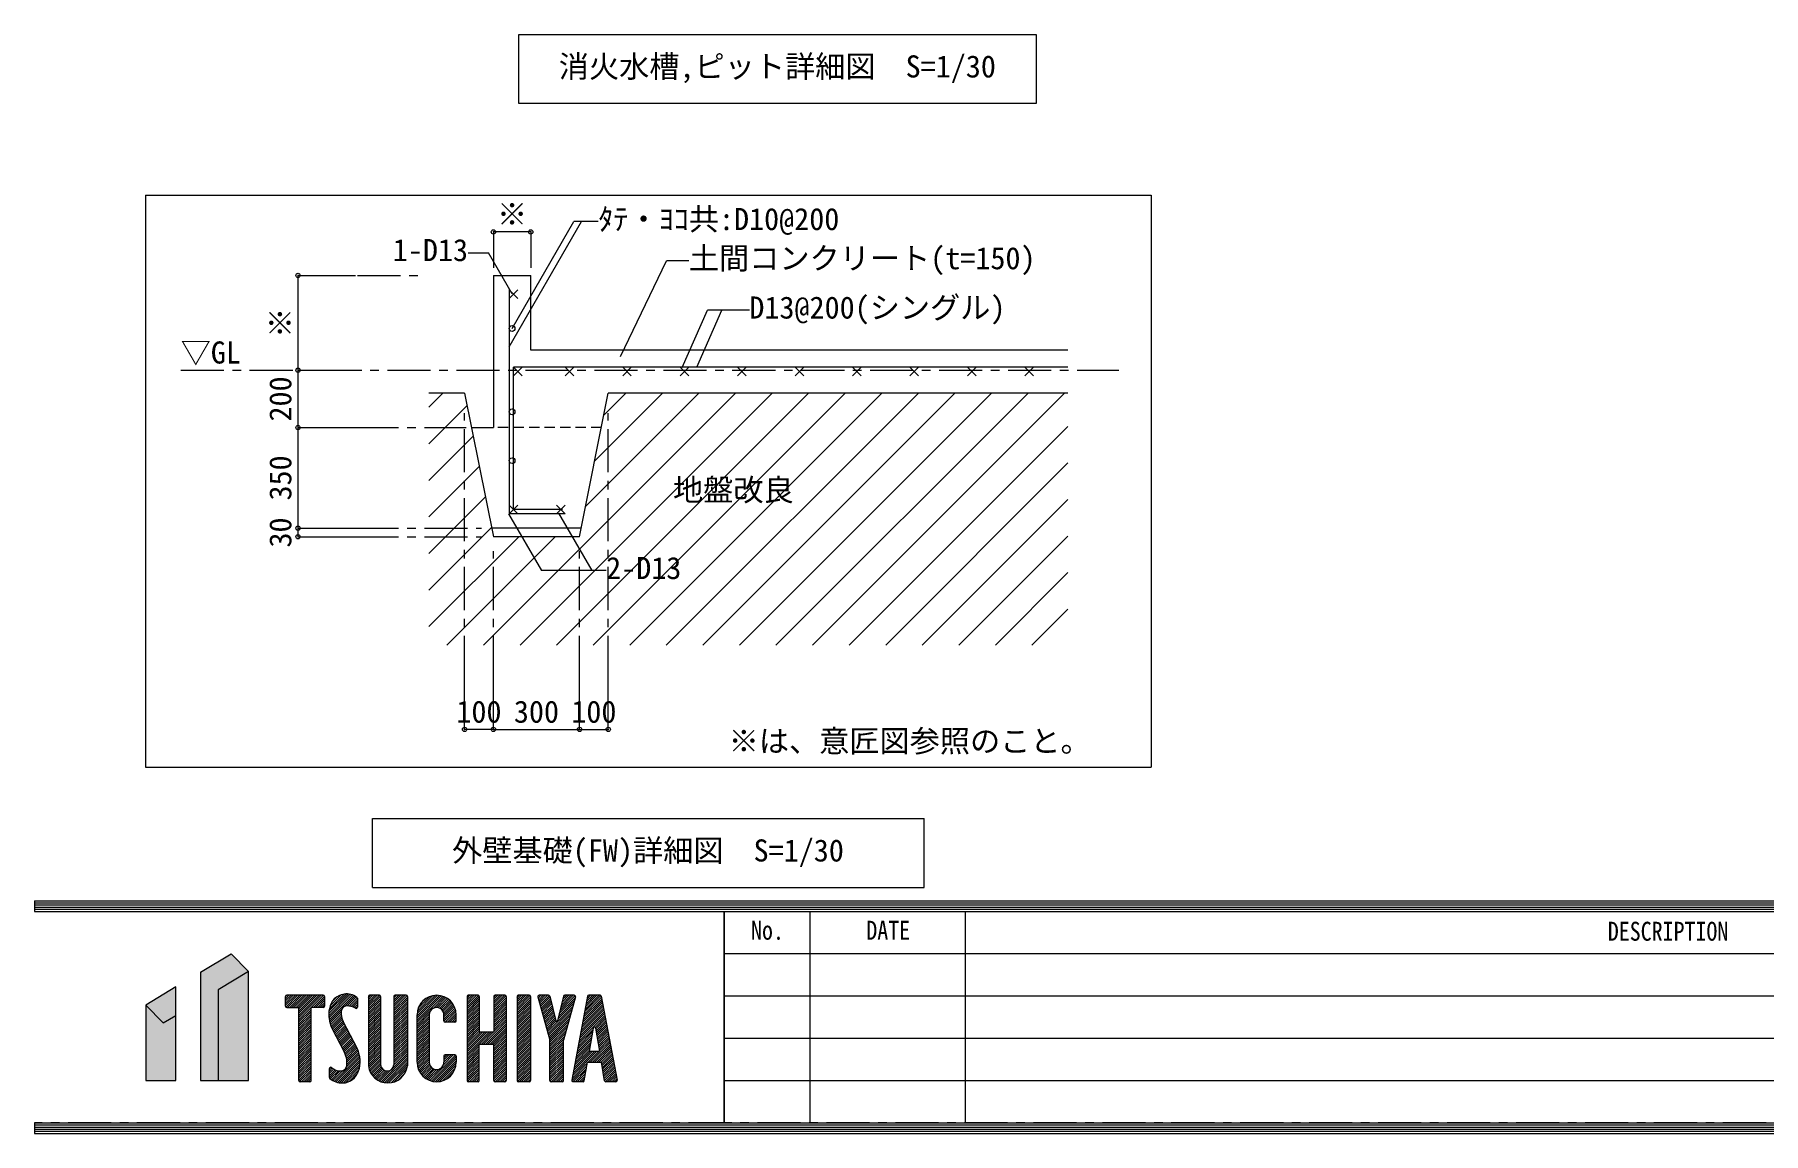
# Model space of a CAD drawing. Units: millimetres on the paper, enlarged 300 times, with parts at 1:30. Extents: x -272537 to 274500, y -185098 to 187500.
# Drawn here: x -272537 to -212363, y -185098 to -146843 of the extents above; entities that cross this region are included whole.
import ezdxf
from ezdxf.enums import TextEntityAlignment as Align

# ---------------------------------------------------------------- set-up
doc = ezdxf.new("R2010")
doc.units = ezdxf.units.MM
doc.header["$LTSCALE"] = 300
doc.header["$PDMODE"] = 32
doc.header["$PDSIZE"] = 150
doc.linetypes.add('CHAIN1', pattern=[8, 5, -1, 1, -1])
doc.linetypes.add('DASHED1', pattern=[1.8, 1.2, -0.6])
for name, color, linetype, lineweight in [('1-0_基準線', 3, 'Continuous', 13), ('1-1_躯体', 3, 'Continuous', 13), ('1-2_間仕切り', 7, 'Continuous', 9), ('1-6_文字', 2, 'Continuous', 9), ('1-7_寸法', 4, 'Continuous', 5), ('1-8_補助線', 4, 'Continuous', 5), ('1-F_', 4, 'CHAIN1', 5), ('F-0_枠', 7, 'Continuous', 9)]:
    doc.layers.add(name, color=color, linetype=linetype, lineweight=lineweight)
doc.styles.add('ＭＳ ゴシック', font='')
doc.styles.get('ＭＳ ゴシック').set_extended_font_data('MS Gothic')

msp = doc.modelspace()

# ---------------------------------------------------------------- linework, layer by layer
at = {"layer": '1-0_基準線'}
for p, q in [((-256567.6, -155226.6), (-255267.6, -155226.6)), ((-256567.6, -155226.6), (-256567.6, -160526.6)), ((-255267.6, -157826.6), (-255267.6, -155226.6)), ((-236567.6, -157826.6), (-255267.6, -157826.6)), ((-257567.6, -159326.6), (-258812.7, -159326.6)), ((-257567.6, -159326.6), (-256567.6, -164326.6)), ((-253567.6, -164326.6), (-252567.6, -159326.6)), ((-236567.6, -159326.6), (-252567.6, -159326.6)), ((-257327.6, -160526.6), (-256567.6, -160526.6)), ((-253507.6, -164026.6), (-256627.6, -164026.6)), ((-253567.6, -164326.6), (-256567.6, -164326.6))]:
    msp.add_line(p, q, dxfattribs=at)
at = {"layer": '1-0_基準線', "linetype": 'DASHED1'}
msp.add_line((-252807.6, -160526.6), (-256567.6, -160526.6), dxfattribs=at)
at = {"layer": '1-0_基準線'}
msp.add_lwpolyline([(-237677.8, -149242.9), (-255677.8, -149242.9), (-255677.8, -146842.9), (-237677.8, -146842.9)], close=True, dxfattribs=at)
at = {"layer": '1-1_躯体', "color": 7, "lineweight": 9}
for p, q in [((-256017.6, -155726.6), (-256017.6, -163526.6)), ((-255717.6, -156026.6), (-256017.6, -155726.6)), ((-256017.6, -156026.6), (-255717.6, -155726.6)), ((-255567.6, -158726.6), (-255867.6, -158426.6)), ((-255867.6, -158726.6), (-255567.6, -158426.6)), ((-255867.6, -163376.6), (-255867.6, -158426.6)), ((-236567.6, -158426.6), (-255867.6, -158426.6)), ((-254067.6, -158726.6), (-253767.6, -158426.6)), ((-253767.6, -158726.6), (-254067.6, -158426.6)), ((-252067.6, -158726.6), (-251767.6, -158426.6)), ((-251767.6, -158726.6), (-252067.6, -158426.6)), ((-250067.6, -158726.6), (-249767.6, -158426.6)), ((-249767.6, -158726.6), (-250067.6, -158426.6)), ((-248067.6, -158726.6), (-247767.6, -158426.6)), ((-247767.6, -158726.6), (-248067.6, -158426.6)), ((-246067.6, -158726.6), (-245767.6, -158426.6)), ((-245767.6, -158726.6), (-246067.6, -158426.6)), ((-244067.6, -158726.6), (-243767.6, -158426.6)), ((-243767.6, -158726.6), (-244067.6, -158426.6)), ((-242067.6, -158726.6), (-241767.6, -158426.6)), ((-241767.6, -158726.6), (-242067.6, -158426.6)), ((-240067.6, -158726.6), (-239767.6, -158426.6)), ((-239767.6, -158726.6), (-240067.6, -158426.6)), ((-238067.6, -158726.6), (-237767.6, -158426.6)), ((-237767.6, -158726.6), (-238067.6, -158426.6)), ((-255717.6, -163526.6), (-256017.6, -163226.6)), ((-256017.6, -163526.6), (-255717.6, -163226.6)), ((-254067.6, -163526.6), (-256017.6, -163526.6)), ((-254167.6, -163376.6), (-255867.6, -163376.6)), ((-254067.6, -163526.6), (-254367.6, -163226.6)), ((-254367.6, -163526.6), (-254067.6, -163226.6))]:
    msp.add_line(p, q, dxfattribs=at)
for centre in [(-255917.6, -157076.6), (-255917.6, -159976.6), (-255917.6, -161676.6)]:
    msp.add_circle(centre, 100, dxfattribs=at)
at = {"layer": '1-2_間仕切り', "color": 4, "lineweight": 5}
for p, q in [((-258321.7, -159326.6), (-258812.7, -159817.6)), ((-248139.4, -159326.6), (-256913.4, -168100.6)), ((-246866.6, -159326.6), (-255640.6, -168100.6)), ((-245593.8, -159326.6), (-254367.8, -168100.6)), ((-249412.2, -159326.6), (-253356.5, -163270.9)), ((-244321, -159326.6), (-253095, -168100.6)), ((-250685, -159326.6), (-253038.3, -161679.9)), ((-251957.8, -159326.6), (-252720.1, -160088.9)), ((-243048.2, -159326.6), (-251822.2, -168100.6)), ((-241775.4, -159326.6), (-250549.4, -168100.6)), ((-240502.6, -159326.6), (-249276.6, -168100.6)), ((-239229.9, -159326.6), (-248003.8, -168100.6)), ((-237957.1, -159326.6), (-246731, -168100.6)), ((-236684.3, -159326.6), (-245458.2, -168100.6)), ((-257481.2, -159758.9), (-258812.7, -161090.4)), ((-236567.6, -160482.8), (-244185.4, -168100.6)), ((-257269, -160819.5), (-258812.7, -162363.2)), ((-236567.6, -161755.6), (-242912.6, -168100.6)), ((-257056.9, -161880.2), (-258812.7, -163636)), ((-256844.8, -162940.8), (-258812.7, -164908.8)), ((-236567.6, -163028.4), (-241639.9, -168100.6)), ((-256632.7, -164001.5), (-258812.7, -166181.5)), ((-255685, -164326.6), (-258812.7, -167454.3)), ((-254412.2, -164326.6), (-258186.2, -168100.6)), ((-236567.6, -164301.1), (-240367.1, -168100.6)), ((-236567.6, -165573.9), (-239094.3, -168100.6)), ((-236567.6, -166846.7), (-237821.5, -168100.6))]:
    msp.add_line(p, q, dxfattribs=at)
at = {"layer": '1-7_寸法'}
for p, q in [((-255267.6, -153711.6), (-256567.6, -153711.6)), ((-256567.6, -153711.6), (-256567.6, -154965)), ((-255267.6, -153711.6), (-255267.6, -154965)), ((-263367.7, -155226.6), (-261367.7, -155226.6)), ((-263367.7, -158526.6), (-263367.7, -155226.6)), ((-263367.7, -158526.6), (-261367.7, -158526.6)), ((-263367.7, -158526.6), (-261367.7, -158526.6)), ((-263367.7, -160526.6), (-263367.7, -158526.6)), ((-263367.7, -160526.6), (-261367.7, -160526.6)), ((-263367.7, -164026.6), (-263367.7, -160526.6)), ((-263367.7, -164026.6), (-261367.7, -164026.6)), ((-263367.7, -164326.6), (-263367.7, -164026.6)), ((-263367.7, -164326.6), (-261367.7, -164326.6)), ((-257567.6, -171031.3), (-257567.6, -169278)), ((-256567.6, -171031.3), (-256567.6, -169278)), ((-253567.6, -171031.3), (-253567.6, -169278)), ((-253567.6, -171031.3), (-253567.6, -169278)), ((-252567.6, -171031.3), (-252567.6, -169278)), ((-256567.6, -171031.3), (-257567.6, -171031.3)), ((-256567.6, -171031.3), (-253567.6, -171031.3)), ((-253567.6, -171031.3), (-252567.6, -171031.3))]:
    msp.add_line(p, q, dxfattribs=at)
at = {"layer": '1-7_寸法', "color": 7}
for p in [(-256567.6, -153711.6), (-255267.6, -153711.6), (-263367.7, -155226.6), (-263367.7, -158526.6), (-263367.7, -160526.6), (-263367.7, -164026.6), (-263367.7, -164326.6), (-257567.6, -171031.3), (-253567.6, -171031.3), (-252567.6, -171031.3)]:
    msp.add_point(p, dxfattribs=at)
at = {"layer": '1-7_寸法'}
for p in [(-256567.6, -171031.3), (-253567.6, -171031.3)]:
    msp.add_point(p, dxfattribs=at)
at = {"layer": '1-8_補助線', "color": 7, "lineweight": 9}
for p, q in [((-256017.6, -157717.3), (-253499.5, -153355.9)), ((-255917.6, -157076.6), (-253769.5, -153355.9)), ((-252916.2, -153355.9), (-253769.5, -153355.9)), ((-257443.9, -154435.9), (-256739.9, -154435.9)), ((-255909.4, -155874.4), (-256739.9, -154435.9)), ((-252142.4, -158048.5), (-250537.9, -154718.9)), ((-249762.6, -154718.9), (-250537.9, -154718.9)), ((-249994.4, -158434.7), (-249116.7, -156436.5)), ((-249488.1, -158426.6), (-248613.3, -156436.5)), ((-247658.4, -156436.5), (-249116.7, -156436.5)), ((-256039.8, -163526), (-254896.7, -165505.9)), ((-254304.5, -163498.8), (-253145.7, -165505.9)), ((-252643.5, -165505.9), (-254896.7, -165505.9))]:
    msp.add_line(p, q, dxfattribs=at)
at = {"layer": '1-F_', "color": 3, "linetype": 'Continuous', "lineweight": 13}
for p, q in [((-268677.8, -152434.5), (-268677.8, -172352.3)), ((-268677.8, -172352.3), (-233677.8, -172352.3)), ((-260777.8, -176537.7), (-260777.8, -174137.7)), ((-260777.8, -174137.7), (-241577.8, -174137.7)), ((-241577.8, -176537.7), (-241577.8, -174137.7)), ((-260777.8, -176537.7), (-241577.8, -176537.7))]:
    msp.add_line(p, q, dxfattribs=at)
at = {"layer": '1-F_'}
for p, q in [((-261302, -155226.6), (-259177.6, -155226.6)), ((-267451.3, -158526.6), (-234800.1, -158526.6)), ((-257567.6, -169278), (-257567.6, -160026.6)), ((-252567.6, -169278), (-252567.6, -160026.6)), ((-261367.7, -160526.6), (-257512.6, -160526.6)), ((-261367.7, -164026.6), (-256982.5, -164026.6)), ((-261367.7, -164326.6), (-256982.5, -164326.6)), ((-256567.6, -169278), (-256567.6, -164826.6)), ((-253567.6, -169278), (-253567.6, -164826.6))]:
    msp.add_line(p, q, dxfattribs=at)
at = {"layer": '1-F_', "color": 3, "linetype": 'Continuous', "lineweight": 13}
msp.add_lwpolyline([(-268677.8, -152434.5), (-233677.8, -152434.5), (-233677.8, -172352.3)], dxfattribs=at)
at = {"layer": 'F-0_枠', "color": 3, "lineweight": 13}
for p, q in [((-272536.7, -176998.2), (-272536.7, -177366.4)), ((-272536.7, -176998.2), (-34200, -176998.2)), ((-272536.7, -177071.9), (-34200, -177071.9)), ((-272536.7, -177145.5), (-34200, -177145.5)), ((-272536.7, -177219.2), (-34200, -177219.2)), ((-272536.7, -177292.8), (-34200, -177292.8)), ((-272536.7, -177366.4), (-34200, -177366.4)), ((-272536.7, -184730.1), (-272536.7, -185098.2)), ((-272536.7, -184730.1), (-34200, -184730.1)), ((-272536.7, -184803.7), (-34200, -184803.7)), ((-272536.7, -184877.3), (-34200, -184877.3)), ((-272536.7, -184951), (-34200, -184951)), ((-272536.7, -185024.6), (-34200, -185024.6)), ((-272536.7, -185098.2), (-34200, -185098.2))]:
    msp.add_line(p, q, dxfattribs=at)
at = {"layer": 'F-0_枠'}
for p, q in [((-245536.7, -184730.1), (-245536.7, -177366.4)), ((-240136.7, -184730.1), (-240136.7, -177366.4)), ((-248536.7, -178839.2), (-134074.2, -178839.2)), ((-263802.5, -180632.7), (-263458.2, -180288.3)), ((-263802.5, -180557.7), (-263533.1, -180288.3)), ((-263802.5, -180482.8), (-263608.1, -180288.3)), ((-263802.5, -180407.8), (-263683.1, -180288.3)), ((-263802.5, -180332.8), (-263758.1, -180288.3)), ((-263792.4, -180697.6), (-263383.2, -180288.3)), ((-263732.3, -180712.5), (-263308.2, -180288.3)), ((-263657.4, -180712.5), (-263233.2, -180288.3)), ((-263582.4, -180712.5), (-263158.2, -180288.3)), ((-263507.4, -180712.5), (-263083.3, -180288.3)), ((-263432.4, -180712.5), (-263008.3, -180288.3)), ((-263357.4, -180712.5), (-262933.3, -180288.3)), ((-263336, -181065.9), (-262558.4, -180288.3)), ((-263336, -180990.9), (-262633.4, -180288.3)), ((-263336, -180915.9), (-262708.4, -180288.3)), ((-263336, -180841), (-262783.3, -180288.3)), ((-263336, -180766), (-262858.3, -180288.3)), ((-262907.6, -180712.5), (-262483.6, -180288.5)), ((-262832.6, -180712.5), (-262445.6, -180325.5)), ((-262757.6, -180712.5), (-262445.3, -180400.1)), ((-262682.6, -180712.5), (-262445.3, -180475.1)), ((-262296.1, -181000.7), (-261549.5, -180254.1)), ((-262295.8, -180925.5), (-261613.9, -180243.5)), ((-262291.6, -181071.2), (-261490.6, -180270.2)), ((-262289.6, -180844.3), (-261685.2, -180239.8)), ((-262283.1, -181137.7), (-261436.3, -180290.9)), ((-262275.7, -180755.4), (-261766.1, -180245.8)), ((-262253.6, -180658.3), (-261863.2, -180268)), ((-262187.8, -180517.5), (-262004, -180333.8)), ((-261745.6, -180675.2), (-261386.1, -180315.7)), ((-261656.5, -180661.1), (-261339.6, -180344.1)), ((-261586.2, -180665.7), (-261302, -180381.5)), ((-261522.8, -180677.3), (-261300.1, -180454.6)), ((-260918.4, -180597.7), (-260609, -180288.3)), ((-260918.4, -180522.7), (-260683.9, -180288.3)), ((-260918.4, -180447.8), (-260758.9, -180288.3)), ((-260918.4, -180372.8), (-260833.9, -180288.3)), ((-260918.4, -180672.7), (-260534.1, -180288.4)), ((-260918.4, -180747.7), (-260494.7, -180324.1)), ((-260918.4, -180822.7), (-260494.2, -180398.5)), ((-260918.4, -180897.6), (-260494.2, -180473.5)), ((-260027.7, -180681.7), (-259634.2, -180288.3)), ((-260027.7, -180606.8), (-259709.2, -180288.3)), ((-260027.7, -180531.8), (-259784.2, -180288.3)), ((-260027.7, -180456.8), (-259859.2, -180288.3)), ((-260027.7, -180381.8), (-259934.1, -180288.3)), ((-260027.7, -180756.7), (-259572.6, -180301.7)), ((-260027.7, -180831.7), (-259561.1, -180365.1)), ((-260027.7, -180906.7), (-259561.1, -180440.1)), ((-260027.7, -180981.7), (-259561.1, -180515.1)), ((-259221.8, -181000.6), (-258510.3, -180289.1)), ((-259221.8, -181075.5), (-258442.1, -180295.9)), ((-259221.8, -181150.5), (-258379.6, -180308.3)), ((-259221.8, -181225.5), (-258321.7, -180325.5)), ((-259220.4, -180924.2), (-258585.9, -180289.7)), ((-259209.5, -180838.3), (-258671.8, -180300.6)), ((-259180.8, -180734.6), (-258775.5, -180329.3)), ((-259099.5, -180578.4), (-258931.7, -180410.6)), ((-258664.7, -180743.3), (-258267.9, -180346.6)), ((-258559.3, -180713), (-258217.7, -180371.4)), ((-258489.5, -180718.2), (-258170.9, -180399.5)), ((-258433.6, -180737.2), (-258127.1, -180430.8)), ((-258387.2, -180765.8), (-258086.4, -180465)), ((-258348.9, -180802.5), (-258048.6, -180502.2)), ((-257482.8, -180611.2), (-257159.9, -180288.3)), ((-257482.8, -180536.2), (-257234.9, -180288.3)), ((-257482.8, -180461.2), (-257309.9, -180288.3)), ((-257482.8, -180386.2), (-257384.9, -180288.3)), ((-257482.8, -180686.2), (-257087.2, -180290.6)), ((-257482.8, -180761.1), (-257058.6, -180337)), ((-257482.8, -180836.1), (-257058.6, -180412)), ((-257482.8, -180911.1), (-257058.6, -180487)), ((-256549.7, -180652.8), (-256185.2, -180288.3)), ((-256549.7, -180577.8), (-256260.2, -180288.3)), ((-256549.7, -180502.8), (-256335.1, -180288.3)), ((-256549.7, -180427.9), (-256410.1, -180288.3)), ((-256549.7, -180352.9), (-256485.1, -180288.3)), ((-256549.7, -180727.8), (-256131.3, -180309.4)), ((-256549.7, -180802.7), (-256125.5, -180378.6)), ((-256549.7, -180877.7), (-256125.5, -180453.6)), ((-255743.8, -180671.7), (-255360.4, -180288.3)), ((-255743.8, -180596.7), (-255435.4, -180288.3)), ((-255743.8, -180521.7), (-255510.4, -180288.3)), ((-255743.8, -180446.7), (-255585.4, -180288.3)), ((-255743.8, -180371.8), (-255660.3, -180288.3)), ((-255743.8, -180746.7), (-255294, -180296.9)), ((-255743.8, -180821.6), (-255277.2, -180355.1)), ((-255743.8, -180896.6), (-255277.2, -180430.1)), ((-255743.8, -180971.6), (-255277.2, -180505)), ((-255020.4, -180323.2), (-254986.2, -180289)), ((-255007.5, -180385.3), (-254910.5, -180288.3)), ((-254991.1, -180443.9), (-254835.6, -180288.3)), ((-254974.7, -180502.5), (-254760.6, -180288.3)), ((-254958.4, -180561.1), (-254685.6, -180288.3)), ((-254942, -180619.7), (-254620, -180297.7)), ((-254925.6, -180678.3), (-254598, -180350.7)), ((-254909.3, -180736.9), (-254583.3, -180410.9)), ((-254892.9, -180795.5), (-254568.5, -180471.2)), ((-254297.5, -181024.9), (-253748.4, -180475.8)), ((-254273.2, -180925.6), (-253719.3, -180371.8)), ((-254249, -180826.4), (-253722.6, -180300.1)), ((-254224.7, -180727.1), (-253785.9, -180288.3)), ((-254200.4, -180627.9), (-253860.8, -180288.3)), ((-254176.1, -180528.7), (-253935.8, -180288.3)), ((-254151.9, -180429.4), (-254010.8, -180288.3)), ((-254127.6, -180330.2), (-254085.8, -180288.4)), ((-253445.7, -181147.8), (-252780.6, -180482.7)), ((-253428.3, -181055.4), (-252792.4, -180419.6)), ((-253410.9, -180963), (-252804.3, -180356.5)), ((-253393.4, -180870.6), (-252823, -180300.2)), ((-253376, -180778.3), (-252886.1, -180288.3)), ((-253358.6, -180685.9), (-252961.1, -180288.3)), ((-253341.2, -180593.5), (-253036.1, -180288.3)), ((-253323.8, -180501.1), (-253111.1, -180288.3)), ((-253306.4, -180408.7), (-253186, -180288.3)), ((-253288.1, -180315.4), (-253263.9, -180291.2)), ((-248536.7, -180311.9), (-134074.2, -180311.9)), ((-263336, -181140.9), (-262911.8, -180716.7)), ((-263336, -181215.9), (-262911.8, -180791.7)), ((-263336, -181290.8), (-262911.8, -180866.7)), ((-263336, -181365.8), (-262911.8, -180941.7)), ((-263336, -181440.8), (-262911.8, -181016.7)), ((-263336, -181515.8), (-262911.8, -181091.6)), ((-262607.7, -180712.5), (-262445.3, -180550.1)), ((-262532.7, -180712.5), (-262445.3, -180625.1)), ((-262271.1, -181200.6), (-261846.3, -180775.9)), ((-262256, -181260.6), (-261862.7, -180867.2)), ((-262238.2, -181317.7), (-261863.7, -180943.2)), ((-262217.8, -181372.3), (-261857.5, -181012)), ((-262195, -181424.5), (-261845.6, -181075.1)), ((-261465, -180694.5), (-261300.1, -180529.6)), ((-261411.9, -180716.3), (-261300.1, -180604.6)), ((-261362.8, -180742.3), (-261300.1, -180679.5)), ((-260918.4, -180972.6), (-260494.2, -180548.5)), ((-260918.4, -181047.6), (-260494.2, -180623.5)), ((-260918.4, -181122.6), (-260494.2, -180698.4)), ((-260918.4, -181197.6), (-260494.2, -180773.4)), ((-260918.4, -181272.5), (-260494.2, -180848.4)), ((-260918.4, -181347.5), (-260494.2, -180923.4)), ((-260918.4, -181422.5), (-260494.2, -180998.3)), ((-260918.4, -181497.5), (-260494.2, -181073.3)), ((-260027.7, -181056.6), (-259561.1, -180590.1)), ((-260027.7, -181131.6), (-259561.1, -180665.1)), ((-260027.7, -181206.6), (-259561.1, -180740)), ((-260027.7, -181281.6), (-259561.1, -180815)), ((-260027.7, -181356.6), (-259561.1, -180890)), ((-260027.7, -181431.5), (-259561.1, -180965)), ((-260027.7, -181506.5), (-259561.1, -181040)), ((-260027.7, -181581.5), (-259561.1, -181114.9)), ((-259221.8, -181300.5), (-258766.7, -180845.4)), ((-259221.8, -181375.5), (-258797.1, -180950.8)), ((-259221.8, -181450.4), (-258797.6, -181026.3)), ((-259221.8, -181525.4), (-258797.6, -181101.3)), ((-258318.6, -180847.2), (-258013.8, -180542.3)), ((-258297.4, -180900.9), (-257981.9, -180585.4)), ((-258288.7, -180967.2), (-257953.1, -180631.7)), ((-258288.7, -181042.2), (-257927.6, -180681.1)), ((-258288.7, -181117.1), (-257905.7, -180734.2)), ((-258287.1, -181190.5), (-257887.7, -180791.1)), ((-258243, -181221.4), (-257874.2, -180852.7)), ((-258168, -181221.4), (-257866.2, -180919.6)), ((-258093, -181221.4), (-257864.5, -180992.9)), ((-258018.1, -181221.4), (-257864.5, -181067.9)), ((-257482.8, -180986.1), (-257058.6, -180561.9)), ((-257482.8, -181061.1), (-257058.6, -180636.9)), ((-257482.8, -181136), (-257058.6, -180711.9)), ((-257482.8, -181211), (-257058.6, -180786.9)), ((-257482.8, -181286), (-257058.6, -180861.8)), ((-257482.8, -181361), (-257058.6, -180936.8)), ((-257482.8, -181436), (-257058.6, -181011.8)), ((-257482.8, -181510.9), (-257058.6, -181086.8)), ((-256549.7, -180952.7), (-256125.5, -180528.6)), ((-256549.7, -181027.7), (-256125.5, -180603.5)), ((-256549.7, -181102.7), (-256125.5, -180678.5)), ((-256549.7, -181177.6), (-256125.5, -180753.5)), ((-256549.7, -181252.6), (-256125.5, -180828.5)), ((-256549.7, -181327.6), (-256125.5, -180903.5)), ((-256549.7, -181402.6), (-256125.5, -180978.4)), ((-256549.7, -181477.6), (-256125.5, -181053.4)), ((-255743.8, -181046.6), (-255277.2, -180580)), ((-255743.8, -181121.6), (-255277.2, -180655)), ((-255743.8, -181196.5), (-255277.2, -180730)), ((-255743.8, -181271.5), (-255277.2, -180805)), ((-255743.8, -181346.5), (-255277.2, -180879.9)), ((-255743.8, -181421.5), (-255277.2, -180954.9)), ((-255743.8, -181496.5), (-255277.2, -181029.9)), ((-255743.8, -181571.4), (-255277.2, -181104.9)), ((-254876.5, -180854.1), (-254553.8, -180531.4)), ((-254860.1, -180912.7), (-254539.1, -180591.7)), ((-254843.8, -180971.3), (-254524.3, -180651.9)), ((-254827.4, -181029.9), (-254509.6, -180712.1)), ((-254811, -181088.5), (-254494.9, -180772.4)), ((-254794.6, -181147.1), (-254480.1, -180832.6)), ((-254778.3, -181205.7), (-254465.4, -180892.9)), ((-254761.9, -181264.4), (-254450.7, -180953.1)), ((-254745.5, -181323), (-254435.9, -181013.4)), ((-254729.1, -181381.6), (-254421.2, -181073.6)), ((-254680, -181557.4), (-253806.6, -180683.9)), ((-254663.6, -181616), (-253835.6, -180788)), ((-254647.3, -181674.6), (-253864.7, -180892)), ((-254630.9, -181733.2), (-253893.8, -180996.1)), ((-254614.5, -181791.8), (-253922.8, -181100.1)), ((-254321.8, -181124.1), (-253777.5, -180579.9)), ((-253584.9, -181886.9), (-252685.5, -180987.4)), ((-253567.5, -181794.5), (-252697.3, -180924.3)), ((-253550.1, -181702.1), (-252709.2, -180861.2)), ((-253532.7, -181609.7), (-252721.1, -180798.1)), ((-253515.3, -181517.3), (-252733, -180735.1)), ((-253497.9, -181424.9), (-252744.9, -180672)), ((-253480.5, -181332.6), (-252756.8, -180608.9)), ((-253463.1, -181240.2), (-252768.7, -180545.8)), ((-253028.1, -181405), (-252673.6, -181050.5)), ((-253006, -181457.9), (-252661.7, -181113.6)), ((-263336, -181590.8), (-262911.8, -181166.6)), ((-263336, -181665.7), (-262911.8, -181241.6)), ((-263336, -181740.7), (-262911.8, -181316.6)), ((-263336, -181815.7), (-262911.8, -181391.5)), ((-263336, -181890.7), (-262911.8, -181466.5)), ((-263336, -181965.6), (-262911.8, -181541.5)), ((-263336, -182040.6), (-262911.8, -181616.5)), ((-263336, -182115.6), (-262911.8, -181691.5)), ((-262169.6, -181474.1), (-261829.1, -181133.6)), ((-262143.9, -181523.3), (-261808.6, -181188.1)), ((-262118.1, -181572.6), (-261783.8, -181238.2)), ((-262092.4, -181621.8), (-261757.9, -181287.3)), ((-262066.7, -181671.1), (-261732, -181336.3)), ((-262041, -181720.3), (-261706.1, -181385.4)), ((-262015.2, -181769.6), (-261680.2, -181434.5)), ((-261989.5, -181818.8), (-261654.2, -181483.6)), ((-261963.8, -181868.1), (-261628.3, -181532.7)), ((-261938, -181917.3), (-261602.4, -181581.7)), ((-261912.3, -181966.6), (-261576.5, -181630.8)), ((-261886.6, -182015.8), (-261550.6, -181679.9)), ((-260918.4, -181572.5), (-260494.2, -181148.3)), ((-260918.4, -181647.4), (-260494.2, -181223.3)), ((-260918.4, -181722.4), (-260494.2, -181298.3)), ((-260918.4, -181797.4), (-260494.2, -181373.2)), ((-260918.4, -181872.4), (-260494.2, -181448.2)), ((-260918.4, -181947.3), (-260494.2, -181523.2)), ((-260918.4, -182022.3), (-260494.2, -181598.2)), ((-260918.4, -182097.3), (-260494.2, -181673.2)), ((-260027.7, -181656.5), (-259561.1, -181189.9)), ((-260027.7, -181731.5), (-259561.1, -181264.9)), ((-260027.7, -181806.4), (-259561.1, -181339.9)), ((-260027.7, -181881.4), (-259561.1, -181414.9)), ((-260027.7, -181956.4), (-259561.1, -181489.8)), ((-260027.7, -182031.4), (-259561.1, -181564.8)), ((-260027.7, -182106.4), (-259561.1, -181639.8)), ((-260027.7, -182181.3), (-259561.1, -181714.8)), ((-259221.8, -181600.4), (-258797.6, -181176.2)), ((-259221.8, -181675.4), (-258797.6, -181251.2)), ((-259221.8, -181750.3), (-258797.6, -181326.2)), ((-259221.8, -181825.3), (-258797.6, -181401.2)), ((-259221.8, -181900.3), (-258797.6, -181476.2)), ((-259221.8, -181975.3), (-258797.6, -181551.1)), ((-259221.8, -182050.3), (-258797.6, -181626.1)), ((-259221.8, -182125.2), (-258797.6, -181701.1)), ((-257943.1, -181221.4), (-257864.5, -181142.9)), ((-257482.8, -181585.9), (-257058.6, -181161.8)), ((-257482.8, -181660.9), (-257058.6, -181236.7)), ((-257482.8, -181735.9), (-257058.6, -181311.7)), ((-257482.8, -181810.8), (-257058.6, -181386.7)), ((-257482.8, -181885.8), (-257058.6, -181461.7)), ((-257482.8, -181960.8), (-257058.6, -181536.7)), ((-257482.8, -182335.7), (-256707.8, -181560.8)), ((-257482.8, -182260.7), (-256782.8, -181560.8)), ((-257482.8, -182185.7), (-256857.8, -181560.8)), ((-257482.8, -182110.8), (-256932.8, -181560.8)), ((-257482.8, -182035.8), (-257007.8, -181560.8)), ((-257057, -181984.9), (-256632.9, -181560.8)), ((-256982, -181984.9), (-256557.9, -181560.8)), ((-256907, -181984.9), (-256125.5, -181203.4)), ((-256832.1, -181984.9), (-256125.5, -181278.4)), ((-256757.1, -181984.9), (-256125.5, -181353.3)), ((-256682.1, -181984.9), (-256125.5, -181428.3)), ((-256607.1, -181984.9), (-256125.5, -181503.3)), ((-256549.7, -181552.5), (-256125.5, -181128.4)), ((-256549.7, -182002.4), (-256125.5, -181578.3)), ((-256549.7, -182077.4), (-256125.5, -181653.2)), ((-255743.8, -181646.4), (-255277.2, -181179.9)), ((-255743.8, -181721.4), (-255277.2, -181254.8)), ((-255743.8, -181796.4), (-255277.2, -181329.8)), ((-255743.8, -181871.3), (-255277.2, -181404.8)), ((-255743.8, -181946.3), (-255277.2, -181479.8)), ((-255743.8, -182021.3), (-255277.2, -181554.7)), ((-255743.8, -182096.3), (-255277.2, -181629.7)), ((-255743.8, -182171.3), (-255277.2, -181704.7)), ((-254712.8, -181440.2), (-254406.5, -181133.9)), ((-254696.4, -181498.8), (-254388.6, -181191)), ((-254598.6, -181850.8), (-253951.9, -181204.2)), ((-254598.6, -181925.8), (-253981, -181308.2)), ((-254598.6, -182000.8), (-254010.1, -181412.3)), ((-254598.6, -182075.8), (-254039.1, -181516.3)), ((-254598.6, -182150.8), (-254068.2, -181620.4)), ((-254598.6, -182225.7), (-254097.3, -181724.4)), ((-253637.1, -182164), (-253128.9, -181655.7)), ((-253619.7, -182071.6), (-253113.3, -181565.2)), ((-253602.3, -181979.3), (-253097.8, -181474.7)), ((-252995, -181521.9), (-252649.8, -181176.7)), ((-252984, -181585.9), (-252637.9, -181239.8)), ((-252973.1, -181649.9), (-252626, -181302.9)), ((-252962.1, -181713.9), (-252614.1, -181366)), ((-252951.1, -181777.9), (-252602.3, -181429.1)), ((-252940.1, -181841.9), (-252590.4, -181492.2)), ((-252929.1, -181905.9), (-252578.5, -181555.3)), ((-252918.1, -181969.9), (-252566.6, -181618.3)), ((-252907.2, -182033.9), (-252554.7, -181681.4)), ((-263336, -182190.6), (-262911.8, -181766.4)), ((-263336, -182265.6), (-262911.8, -181841.4)), ((-263336, -182340.5), (-262911.8, -181916.4)), ((-263336, -182415.5), (-262911.8, -181991.4)), ((-263336, -182490.5), (-262911.8, -182066.4)), ((-263336, -182565.5), (-262911.8, -182141.3)), ((-263336, -182640.5), (-262911.8, -182216.3)), ((-263336, -182715.4), (-262911.8, -182291.3)), ((-261860.8, -182065.1), (-261524.7, -181729)), ((-261835.1, -182114.3), (-261498.8, -181778)), ((-261809.4, -182163.6), (-261472.9, -181827.1)), ((-261783.7, -182212.8), (-261447, -181876.2)), ((-261757.9, -182262.1), (-261421.1, -181925.3)), ((-261733.8, -182312.9), (-261395.2, -181974.3)), ((-261713, -182367.1), (-261369.3, -182023.4)), ((-261695.4, -182424.4), (-261343.4, -182072.5)), ((-261681.2, -182485.3), (-261317.5, -182121.6)), ((-261671.1, -182550.2), (-261292.3, -182171.4)), ((-261666.2, -182695.2), (-261250.7, -182279.7)), ((-261665.7, -182619.8), (-261270.2, -182224.2)), ((-260918.4, -182172.3), (-260494.2, -181748.1)), ((-260918.4, -182247.3), (-260494.2, -181823.1)), ((-260918.4, -182322.2), (-260494.2, -181898.1)), ((-260918.4, -182397.2), (-260494.2, -181973.1)), ((-260918.4, -182472.2), (-260494.2, -182048.1)), ((-260918.4, -182547.2), (-260494.2, -182123)), ((-260918.4, -182622.2), (-260494.2, -182198)), ((-260918.4, -182697.1), (-260494.2, -182273)), ((-260080, -182833.5), (-259561.1, -182314.6)), ((-260027.7, -182256.3), (-259561.1, -181789.7)), ((-260027.7, -182331.3), (-259561.1, -181864.7)), ((-260027.7, -182406.3), (-259561.1, -181939.7)), ((-260027.7, -182481.2), (-259561.1, -182014.7)), ((-260027.7, -182556.2), (-259561.1, -182089.7)), ((-260027.7, -182631.2), (-259561.1, -182164.6)), ((-260027.7, -182706.2), (-259561.1, -182239.6)), ((-259221.8, -182200.2), (-258797.6, -181776.1)), ((-259221.8, -182275.2), (-258797.6, -181851.1)), ((-259221.8, -182350.2), (-258797.6, -181926)), ((-259221.8, -182425.2), (-258797.6, -182001)), ((-259221.8, -182500.1), (-258797.6, -182076)), ((-259221.8, -182575.1), (-258797.6, -182151)), ((-259221.2, -182649.5), (-258797.6, -182225.9)), ((-259214.8, -182718.1), (-258797.6, -182300.9)), ((-257482.8, -182410.7), (-257058.6, -181986.5)), ((-257482.8, -182485.7), (-257058.6, -182061.5)), ((-257482.8, -182560.6), (-257058.6, -182136.5)), ((-257482.8, -182635.6), (-257058.6, -182211.5)), ((-257482.8, -182710.6), (-257058.6, -182286.5)), ((-256549.7, -182152.4), (-256125.5, -181728.2)), ((-256549.7, -182227.4), (-256125.5, -181803.2)), ((-256549.7, -182302.3), (-256125.5, -181878.2)), ((-256549.7, -182377.3), (-256125.5, -181953.2)), ((-256549.7, -182452.3), (-256125.5, -182028.1)), ((-256549.7, -182527.3), (-256125.5, -182103.1)), ((-256549.7, -182602.2), (-256125.5, -182178.1)), ((-256549.7, -182677.2), (-256125.5, -182253.1)), ((-255743.8, -182246.2), (-255277.2, -181779.7)), ((-255743.8, -182321.2), (-255277.2, -181854.7)), ((-255743.8, -182396.2), (-255277.2, -181929.6)), ((-255743.8, -182471.2), (-255277.2, -182004.6)), ((-255743.8, -182546.2), (-255277.2, -182079.6)), ((-255743.8, -182621.1), (-255277.2, -182154.6)), ((-255743.8, -182696.1), (-255277.2, -182229.6)), ((-255743.8, -182771.1), (-255277.2, -182304.5)), ((-254598.6, -182300.7), (-254126.3, -181828.5)), ((-254598.6, -182375.7), (-254132, -181909.1)), ((-254598.6, -182450.7), (-254132, -181984.1)), ((-254598.6, -182525.7), (-254132, -182059.1)), ((-254598.6, -182600.6), (-254132, -182134.1)), ((-254598.6, -182675.6), (-254132, -182209.1)), ((-254598.6, -182750.6), (-254132, -182284)), ((-253811.2, -183087.9), (-252962.7, -182239.4)), ((-253793.8, -182995.5), (-253037.7, -182239.4)), ((-253776.4, -182903.1), (-253112.7, -182239.4)), ((-253759, -182810.7), (-253187.6, -182239.4)), ((-253741.6, -182718.3), (-253222.1, -182198.8)), ((-253724.2, -182626), (-253206.5, -182108.3)), ((-253706.8, -182533.6), (-253191, -182017.8)), ((-253689.3, -182441.2), (-253175.5, -181927.3)), ((-253671.9, -182348.8), (-253159.9, -181836.8)), ((-253654.5, -182256.4), (-253144.4, -181746.3)), ((-253269.5, -182621.1), (-252887.7, -182239.4)), ((-253194.5, -182621.1), (-252507.2, -181933.8)), ((-253119.5, -182621.1), (-252495.3, -181996.9)), ((-253044.5, -182621.1), (-252483.4, -182060)), ((-252969.5, -182621.1), (-252471.5, -182123.1)), ((-252896.2, -182097.9), (-252542.8, -181744.5)), ((-252894.6, -182621.1), (-252459.6, -182186.2)), ((-252885.2, -182161.9), (-252530.9, -181807.6)), ((-252874.2, -182225.9), (-252519, -181870.7)), ((-252819.6, -182621.1), (-252447.7, -182249.3)), ((-252797.3, -182673.9), (-252435.8, -182312.4)), ((-248536.7, -181784.6), (-134074.2, -181784.6)), ((-263336, -182790.4), (-262911.8, -182366.3)), ((-263336, -182865.4), (-262911.8, -182441.3)), ((-263336, -182940.4), (-262911.8, -182516.2)), ((-263336, -183015.4), (-262911.8, -182591.2)), ((-263336, -183090.3), (-262911.8, -182666.2)), ((-263336, -183165.3), (-262911.8, -182741.2)), ((-263336, -183240.3), (-262911.8, -182816.1)), ((-263314.8, -183294.1), (-262911.8, -182891.1)), ((-262275.6, -182854.7), (-262217.5, -182796.6)), ((-262275.6, -182929.7), (-262173.9, -182828)), ((-262275.6, -183004.7), (-262128, -182857.1)), ((-262275.6, -183079.7), (-262077.9, -182881.9)), ((-262275.6, -183154.6), (-262023, -182902)), ((-262244.2, -183198.2), (-261962.6, -182916.6)), ((-262200.4, -183229.4), (-261895.3, -182924.3)), ((-262153.5, -183257.5), (-261806.9, -182910.9)), ((-262103.4, -183282.3), (-261220.3, -182399.3)), ((-262049.7, -183303.6), (-261210.2, -182464.1)), ((-261992.1, -183321), (-261204.1, -182533)), ((-261929.9, -183333.8), (-261202.7, -182606.6)), ((-261862.2, -183341.1), (-261207.3, -182686.1)), ((-261787.1, -183340.9), (-261219.6, -182773.4)), ((-261698.9, -183327.7), (-261243, -182871.8)), ((-261674.3, -182778.3), (-261234, -182337.9)), ((-260915.3, -182769), (-260494.2, -182348)), ((-260902.1, -182830.8), (-260494.2, -182423)), ((-260884.4, -182888.1), (-260494.2, -182497.9)), ((-260862.8, -182941.5), (-260494.2, -182572.9)), ((-260837.6, -182991.2), (-260494.2, -182647.9)), ((-260809.1, -183037.8), (-260492.3, -182721)), ((-260777.6, -183081.2), (-260475.4, -182779)), ((-260743, -183121.7), (-260447.6, -182826.2)), ((-260705.6, -183159.2), (-260411, -182864.6)), ((-260665.3, -183193.9), (-260365.7, -182894.3)), ((-260622, -183225.5), (-260310.2, -182913.7)), ((-260575.6, -183254.1), (-260239.5, -182918)), ((-260526, -183279.5), (-260112.2, -182865.7)), ((-260472.8, -183301.3), (-259561.1, -182389.6)), ((-260415.7, -183319.2), (-259561.1, -182464.6)), ((-260354.1, -183332.5), (-259561.1, -182539.5)), ((-260287.1, -183340.5), (-259561.1, -182614.5)), ((-260213.3, -183341.7), (-259561.1, -182689.5)), ((-260129.9, -183333.3), (-259563.9, -182767.3)), ((-260031.3, -183309.7), (-259587.5, -182865.9)), ((-259202.7, -182781), (-258797.6, -182375.9)), ((-259185.8, -182839.1), (-258797.6, -182450.9)), ((-259164.9, -182893.1), (-258797.6, -182525.9)), ((-259140.3, -182943.5), (-258797.6, -182600.8)), ((-259112.4, -182990.6), (-258792.7, -182670.9)), ((-259081.3, -183034.5), (-258774.3, -182727.5)), ((-259047.3, -183075.4), (-258746.3, -182774.4)), ((-259010.3, -183113.4), (-258710.1, -182813.2)), ((-258970.3, -183148.4), (-258665.9, -182844)), ((-258927.4, -183180.5), (-258612.8, -182865.9)), ((-258881.4, -183209.5), (-258547.5, -182875.6)), ((-258832.1, -183235.2), (-258457.8, -182860.9)), ((-258779.3, -183257.3), (-257891.5, -182369.5)), ((-258722.6, -183275.6), (-257864.5, -182417.5)), ((-258661.4, -183289.4), (-257864.5, -182492.5)), ((-258594.8, -183297.8), (-257864.5, -182567.5)), ((-258521.5, -183299.4), (-257864.9, -182642.8)), ((-258438.8, -183291.7), (-257872.6, -182725.5)), ((-258341.1, -183269), (-257895.3, -182823.2)), ((-258303.4, -182706.4), (-257963.6, -182366.6)), ((-258288.7, -182616.7), (-258038.6, -182366.6)), ((-258288.7, -182541.7), (-258113.5, -182366.6)), ((-258288.7, -182466.8), (-258188.5, -182366.6)), ((-258279.1, -182382.2), (-258273, -182376.2)), ((-257482.8, -182785.6), (-257058.6, -182361.4)), ((-257482.8, -182860.6), (-257058.6, -182436.4)), ((-257482.8, -182935.5), (-257058.6, -182511.4)), ((-257482.8, -183010.5), (-257058.6, -182586.4)), ((-257482.8, -183085.5), (-257058.6, -182661.3)), ((-257482.8, -183160.5), (-257058.6, -182736.3)), ((-257482.8, -183235.4), (-257058.6, -182811.3)), ((-257464.5, -183292.2), (-257058.6, -182886.3)), ((-256549.7, -182752.2), (-256125.5, -182328.1)), ((-256549.7, -182827.2), (-256125.5, -182403)), ((-256549.7, -182902.2), (-256125.5, -182478)), ((-256549.7, -182977.1), (-256125.5, -182553)), ((-256549.7, -183052.1), (-256125.5, -182628)), ((-256549.7, -183127.1), (-256125.5, -182703)), ((-256549.7, -183202.1), (-256125.5, -182777.9)), ((-256546.4, -183273.8), (-256125.5, -182852.9)), ((-256497.4, -183299.8), (-256125.5, -182927.9)), ((-255743.8, -182846.1), (-255277.2, -182379.5)), ((-255743.8, -182921.1), (-255277.2, -182454.5)), ((-255743.8, -182996), (-255277.2, -182529.5)), ((-255743.8, -183071), (-255277.2, -182604.5)), ((-255743.8, -183146), (-255277.2, -182679.4)), ((-255743.8, -183221), (-255277.2, -182754.4)), ((-255733.2, -183285.4), (-255277.2, -182829.4)), ((-255672.6, -183299.8), (-255277.2, -182904.4)), ((-254598.6, -182825.6), (-254132, -182359)), ((-254598.6, -182900.5), (-254132, -182434)), ((-254598.6, -182975.5), (-254132, -182509)), ((-254598.6, -183050.5), (-254132, -182583.9)), ((-254598.6, -183125.5), (-254132, -182658.9)), ((-254598.6, -183200.5), (-254132, -182733.9)), ((-254595.7, -183272.6), (-254132, -182808.9)), ((-254547.9, -183299.8), (-254132, -182883.9)), ((-253841.1, -183267.7), (-253315.2, -182741.9)), ((-253828.6, -183180.3), (-253299.7, -182651.4)), ((-253798.1, -183299.8), (-253330.8, -182832.4)), ((-253723.2, -183299.8), (-253346.3, -182922.9)), ((-252786.4, -182737.9), (-252424, -182375.4)), ((-252775.4, -182801.9), (-252412.1, -182438.5)), ((-252764.4, -182865.9), (-252400.2, -182501.6)), ((-252753.4, -182929.8), (-252388.3, -182564.7)), ((-252742.4, -182993.8), (-252376.4, -182627.8)), ((-252731.4, -183057.8), (-252364.5, -182690.9)), ((-252720.5, -183121.8), (-252352.6, -182754)), ((-252709.5, -183185.8), (-252340.7, -182817.1)), ((-252698.5, -183249.8), (-252328.9, -182880.2)), ((-263245.5, -183299.8), (-262911.8, -182966.1)), ((-263170.5, -183299.8), (-262911.8, -183041.1)), ((-263095.5, -183299.8), (-262911.8, -183116.1)), ((-263020.6, -183299.8), (-262911.8, -183191)), ((-262944.4, -183298.6), (-262913, -183267.2)), ((-261586.3, -183290.1), (-261283.8, -182987.6)), ((-259896.7, -183250.1), (-259647.1, -183000.5)), ((-258208.8, -183211.7), (-257952.6, -182955.5)), ((-257397.1, -183299.8), (-257058.6, -182961.3)), ((-257322.1, -183299.8), (-257058.6, -183036.2)), ((-257247.2, -183299.8), (-257058.6, -183111.2)), ((-257172.2, -183299.8), (-257058.6, -183186.2)), ((-257097, -183299.6), (-257058.8, -183261.4)), ((-256422.4, -183299.8), (-256125.5, -183002.9)), ((-256347.4, -183299.8), (-256125.5, -183077.8)), ((-256272.4, -183299.8), (-256125.5, -183152.8)), ((-256197.5, -183299.8), (-256125.5, -183227.8)), ((-255597.6, -183299.8), (-255277.2, -182979.3)), ((-255522.7, -183299.8), (-255277.2, -183054.3)), ((-255447.7, -183299.8), (-255277.2, -183129.3)), ((-255372.7, -183299.8), (-255277.2, -183204.3)), ((-254472.9, -183299.8), (-254132, -182958.8)), ((-254398, -183299.8), (-254132, -183033.8)), ((-254323, -183299.8), (-254132, -183108.8)), ((-254248, -183299.8), (-254132, -183183.8)), ((-254173, -183299.7), (-254132.1, -183258.8)), ((-253648.2, -183299.8), (-253361.8, -183013.4)), ((-253573.2, -183299.8), (-253377.4, -183103.9)), ((-253498.2, -183299.8), (-253392.9, -183194.4)), ((-252670.3, -183296.6), (-252317, -182943.3)), ((-252598.5, -183299.8), (-252305.1, -183006.4)), ((-252523.5, -183299.8), (-252293.2, -183069.5)), ((-252448.5, -183299.8), (-252281.3, -183132.6)), ((-252373.5, -183299.8), (-252269.4, -183195.6)), ((-252298.5, -183299.7), (-252258.6, -183259.8)), ((-248536.7, -183257.3), (-134074.2, -183257.3))]:
    msp.add_line(p, q, dxfattribs=at)
at = {"layer": 'F-0_枠', "color": 4, "lineweight": 5}
for p, q in [((-266757.1, -179483), (-265695.2, -178843.9)), ((-263802.5, -180670.1), (-263802.5, -180330.7)), ((-262487.7, -180288.3), (-263760.1, -180288.3)), ((-262445.3, -180330.7), (-262445.3, -180670.1)), ((-261300.1, -180394), (-261300.1, -180705)), ((-260918.4, -180330.7), (-260918.4, -182748.4)), ((-260536.6, -180288.3), (-260875.9, -180288.3)), ((-260494.2, -180330.7), (-260494.2, -182706)), ((-260027.7, -180330.7), (-260027.7, -182706)), ((-259603.5, -180288.3), (-259985.2, -180288.3)), ((-259561.1, -180330.7), (-259561.1, -182748.4)), ((-257482.8, -180330.7), (-257482.8, -183257.3)), ((-257101, -180288.3), (-257440.4, -180288.3)), ((-257058.6, -180330.7), (-257058.6, -181560.8)), ((-256549.7, -180330.7), (-256549.7, -181560.8)), ((-256167.9, -180288.3), (-256507.2, -180288.3)), ((-256125.5, -180330.7), (-256125.5, -183257.3)), ((-255743.8, -180330.7), (-255743.8, -183257.3)), ((-255319.6, -180288.3), (-255701.4, -180288.3)), ((-255277.2, -180330.7), (-255277.2, -183257.3)), ((-255019.5, -180342.1), (-254598.6, -181848.8)), ((-254646.5, -180288.3), (-254978.7, -180288.3)), ((-254605.3, -180320.7), (-254395.9, -181177.2)), ((-254125.3, -180320.7), (-254334.7, -181177.2)), ((-253711.1, -180342.1), (-254132, -181848.8)), ((-253751.9, -180288.3), (-254084.1, -180288.3)), ((-253290.2, -180322.9), (-253841.6, -183249.5)), ((-252852.3, -180288.3), (-253248.6, -180288.3)), ((-252810.7, -180322.9), (-252259.3, -183249.5)), ((-263760.1, -180712.5), (-263336, -180712.5)), ((-263336, -183257.3), (-263336, -180712.5)), ((-262487.7, -180712.5), (-262911.8, -180712.5)), ((-262911.8, -183257.3), (-262911.8, -180712.5)), ((-259221.8, -182621.1), (-259221.8, -180967)), ((-258797.6, -180967), (-258797.6, -182621.1)), ((-258288.7, -181179), (-258288.7, -180967)), ((-257864.5, -181179), (-257864.5, -180967)), ((-262190.8, -181433.5), (-261747.3, -182282.5)), ((-261300.1, -182154.6), (-261800.1, -181207.2)), ((-257906.9, -181221.4), (-258246.2, -181221.4)), ((-257058.6, -181560.8), (-256549.7, -181560.8)), ((-253090.7, -181433.5), (-253229, -182239.4)), ((-253010.2, -181433.5), (-252871.9, -182239.4)), ((-257058.6, -181984.9), (-256549.7, -181984.9)), ((-257058.6, -183257.3), (-257058.6, -181984.9)), ((-256549.7, -183257.3), (-256549.7, -181984.9)), ((-254598.6, -183257.3), (-254598.6, -181848.8)), ((-254132, -183257.3), (-254132, -181848.8)), ((-253229, -182239.4), (-252871.9, -182239.4)), ((-262275.6, -183152.8), (-262275.6, -182836)), ((-258288.7, -182409), (-258288.7, -182621.1)), ((-257906.9, -182366.6), (-258246.2, -182366.6)), ((-257864.5, -182409), (-257864.5, -182621.1)), ((-253404.9, -183264.5), (-253294.5, -182621.1)), ((-253294.5, -182621.1), (-252806.4, -182621.1)), ((-252696, -183264.5), (-252806.4, -182621.1)), ((-262954.3, -183299.8), (-263293.6, -183299.8)), ((-257101, -183299.8), (-257440.4, -183299.8)), ((-256167.9, -183299.8), (-256507.2, -183299.8)), ((-255319.6, -183299.8), (-255701.4, -183299.8)), ((-254174.4, -183299.8), (-254556.2, -183299.8)), ((-253446.7, -183299.8), (-253800, -183299.8)), ((-252301, -183299.8), (-252654.2, -183299.8))]:
    msp.add_line(p, q, dxfattribs=at)
at = {"layer": 'F-0_枠', "color": 3, "linetype": 'CHAIN1', "lineweight": 13}
msp.add_line((-85072.3, -184730.1), (-272536.7, -184730.1), dxfattribs=at)
at = {"layer": 'F-0_枠', "color": 3, "lineweight": 13}
msp.add_lwpolyline([(-248536.7, -177366.4), (-248536.7, -184730.1), (-248536.7, -177366.4)], dxfattribs=at)
at = {"layer": 'F-0_枠', "color": 4, "lineweight": 5}
for points in [[(-266757.1, -179483), (-266757.1, -183257.3), (-266141.8, -183257.3), (-265086.4, -183257.3), (-265086.4, -179466), (-265695.2, -178843.9)], [(-265086.4, -179466), (-266141.8, -180100.4), (-266141.8, -183257.3)], [(-268666.9, -180630.3), (-268058.1, -181252.3), (-267618.7, -180988.2)]]:
    msp.add_lwpolyline(points, dxfattribs=at)
msp.add_lwpolyline([(-267616.8, -179999), (-268666.9, -180630.3), (-268666.9, -183257.3), (-267618.7, -183257.3)], close=True, dxfattribs=at)
for centre, radius, start, end in [((-263760.1, -180330.7), 42.4, 90, 180), ((-262487.7, -180330.7), 42.4, 0, 90), ((-261681.8, -180839.7), 599.8, 98.12988, 171.87003), ((-261680.8, -180850), 610.2, 53.43034, 98.09105), ((-261342.5, -180394), 42.4, 0, 53.43034), ((-260875.9, -180330.7), 42.4, 90, 180), ((-260536.6, -180330.7), 42.4, 0, 90), ((-259985.2, -180330.7), 42.4, 90, 180), ((-259603.5, -180330.7), 42.4, 0, 90), ((-258543.1, -180967), 678.6, 0.00005, 179.99994), ((-257440.4, -180330.7), 42.4, 90, 180), ((-257101, -180330.7), 42.4, 0, 90), ((-256507.2, -180330.7), 42.4, 90, 180), ((-256167.9, -180330.7), 42.4, 0, 90), ((-255701.4, -180330.7), 42.4, 90, 180), ((-255319.6, -180330.7), 42.4, 0, 90), ((-254978.7, -180330.7), 42.4, 90, 195.6098), ((-254646.5, -180330.7), 42.4, 13.74065, 90), ((-254084.1, -180330.7), 42.4, 90, 166.25934), ((-253751.9, -180330.7), 42.4, 344.39018, 90), ((-253248.6, -180330.7), 42.4, 90, 169.33022), ((-252852.3, -180330.7), 42.4, 10.66977, 90), ((-263760.1, -180670.1), 42.4, 180, 270), ((-262487.7, -180670.1), 42.4, 270, 0), ((-261215.3, -180967), 1081.3, 168.68996, 205.56021), ((-261164.5, -180914.5), 699.8, 173.67503, 204.72421), ((-261675.2, -180846.3), 185, 89.86775, 177.24397), ((-261659.4, -181243.3), 582.2, 59.51205, 91.51208), ((-261342.5, -180705), 42.4, 239.51205, 0), ((-258543.1, -180967), 254.5, 359.99969, 180.00029), ((-258246.2, -181179), 42.4, 180, 270), ((-257906.9, -181179), 42.4, 270, 0), ((-254365.3, -181169.9), 31.4, 193.3114, 346.68855), ((-253050.5, -181438.9), 40.6, 7.60046, 172.39951), ((-262538.5, -182652.2), 873.3, 350.98668, 25.0475), ((-262215.9, -182588.3), 1013.3, 341.01382, 25.34566), ((-262233.2, -182836), 42.4, 50.29099, 180), ((-261869.4, -182398), 527, 230.29099, 268.11198), ((-261885.1, -182695.5), 229.1, 269.56876, 335.91534), ((-261831.8, -182742.1), 600.5, 272.17274, 342.96449), ((-260239.7, -182657.5), 684.7, 187.62822, 352.37177), ((-260260.9, -182684.7), 234.2, 185.19432, 354.80563), ((-258543.1, -182621.1), 678.6, 180.00005, 359.99994), ((-258543.1, -182621.1), 254.5, 179.99969, 0.00029), ((-258246.2, -182409), 42.4, 90, 180), ((-257906.9, -182409), 42.4, 0, 90), ((-263293.6, -183257.3), 42.4, 180, 270), ((-262954.3, -183257.3), 42.4, 270, 0), ((-262233.2, -183152.8), 42.4, 180, 230.67804), ((-261821.6, -182650.3), 692, 230.67802, 271.03941), ((-257440.4, -183257.3), 42.4, 180, 270), ((-257101, -183257.3), 42.4, 270, 0), ((-256507.2, -183257.3), 42.4, 180, 270), ((-256167.9, -183257.3), 42.4, 270, 0), ((-255701.4, -183257.3), 42.4, 180, 270), ((-255319.6, -183257.3), 42.4, 270, 0), ((-254556.2, -183257.3), 42.4, 180, 270), ((-254174.4, -183257.3), 42.4, 270, 0), ((-253800, -183257.3), 42.4, 169.33022, 270), ((-253446.7, -183257.3), 42.4, 270, 350.26233), ((-252654.2, -183257.3), 42.4, 189.73766, 270), ((-252301, -183257.3), 42.4, 270, 10.66977)]:
    msp.add_arc(centre, radius, start, end, dxfattribs=at)
at = {"layer": 'F-0_枠', "color": 150}
for points in [[(-266757.1, -179483), (-265086.4, -179466), (-265695.2, -178843.9)], [(-266757.1, -179483), (-266141.8, -180100.4), (-265086.4, -179466)], [(-266757.1, -179483), (-266757.1, -183257.3), (-266141.8, -183257.3)], [(-266757.1, -179483), (-266141.8, -183257.3), (-266141.8, -180100.4)], [(-267616.8, -179999), (-268666.9, -180630.3), (-267618.7, -180988.2), (-268058.1, -181252.3)]]:
    msp.add_solid(points, dxfattribs=at)
at = {"layer": 'F-0_枠', "color": 160}
for points in [[(-266757.1, -179483), (-265086.4, -179466), (-265695.2, -178843.9)], [(-266757.1, -179483), (-266141.8, -180100.4), (-265086.4, -179466)], [(-266757.1, -179483), (-266757.1, -183257.3), (-266141.8, -183257.3)], [(-266757.1, -179483), (-266141.8, -183257.3), (-266141.8, -180100.4)], [(-267616.8, -179999), (-268666.9, -180630.3), (-267618.7, -180988.2), (-268058.1, -181252.3)]]:
    msp.add_solid(points, dxfattribs=at)
at = {"layer": 'F-0_枠', "color": 91}
for points in [[(-265086.4, -179466), (-266141.8, -180100.4), (-265086.4, -183257.3), (-266141.8, -183257.3)], [(-268058.1, -181252.3), (-268666.9, -180630.3), (-268666.9, -183257.3)], [(-268058.1, -181252.3), (-267618.7, -183257.3), (-267618.7, -180988.2)], [(-268058.1, -181252.3), (-268666.9, -183257.3), (-267618.7, -183257.3)]]:
    msp.add_solid(points, dxfattribs=at)

# ---------------------------------------------------------------- texts
at = {"layer": '1-6_文字', "style": 'ＭＳ ゴシック'}
msp.add_text('消火水槽,ピット詳細図  S=1/30', height=769.8, dxfattribs=at).set_placement((-254290.3, -148567.9), align=Align.BOTTOM_LEFT)
at = {"layer": '1-7_寸法', "color": 2, "style": 'ＭＳ ゴシック'}
for s, p in [('※', (-256442.6, -153711.6)), ('100', (-257855.1, -171031.3)), ('300', (-255855.1, -171031.3)), ('100', (-253855.1, -171031.3))]:
    msp.add_text(s, height=769.8, dxfattribs=at).set_placement(p, align=Align.BOTTOM_LEFT)
for s, p in [('※', (-263367.7, -157401.6)), ('200', (-263367.7, -160314.1)), ('350', (-263367.7, -163064.1)), ('30', (-263367.7, -164701.6))]:
    msp.add_text(s, height=769.8, rotation=90, dxfattribs=at).set_placement(p, align=Align.BOTTOM_LEFT)
at = {"layer": '1-8_補助線', "color": 2, "style": 'ＭＳ ゴシック'}
for s, p in [('ﾀﾃ・ﾖｺ共:D10@200', (-252916.2, -153880.9)), ('1-D13', (-260068.9, -154960.9)), ('土間コンクリート(t=150)', (-249762.6, -155243.9)), ('D13@200(シングル)', (-247658.4, -156961.5)), ('地盤改良', (-250314.5, -163309.2)), ('2-D13', (-252643.5, -166030.9))]:
    msp.add_text(s, height=769.8, dxfattribs=at).set_placement(p, align=Align.BOTTOM_LEFT)
at = {"layer": '1-F_', "color": 2, "style": 'ＭＳ ゴシック'}
for s, p in [('▽GL', (-267451.3, -158526.6)), ('※は、意匠図参照のこと。', (-248377.8, -172052.3)), ('外壁基礎(FW)詳細図  S=1/30', (-258002.8, -175862.7))]:
    msp.add_text(s, height=769.8, dxfattribs=at).set_placement(p, align=Align.BOTTOM_LEFT)
at = {"layer": 'F-0_枠', "style": 'ＭＳ ゴシック', "width": 0.85}
for s, p in [('No.', (-247599.2, -178552.8)), ('DATE', (-243586.7, -178552.8)), ('DESCRIPTION', (-217779.5, -178587.4))]:
    msp.add_text(s, height=659.8, dxfattribs=at).set_placement(p, align=Align.BOTTOM_LEFT)

doc.saveas('drawing.dxf')
